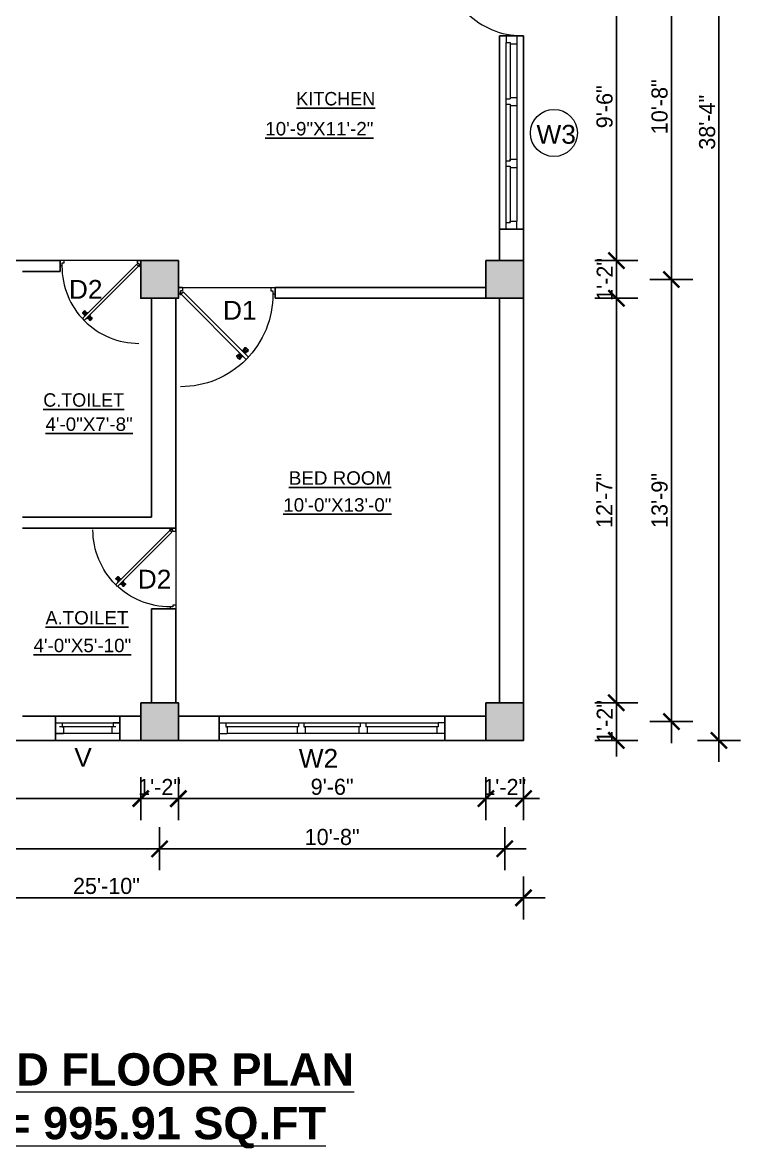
# Model space of a CAD drawing. Header units: inches. Extents: x -343 to 13887, y -13069 to -746.
# Drawn here: x 3802.6 to 4069.8, y -8004.1 to -7585.2 of the extents above; entities that cross this region are included whole.
import ezdxf

# ---------------------------------------------------------------- set-up
doc = ezdxf.new("R2010")
doc.units = ezdxf.units.IN
doc.header["$LTSCALE"] = 17
doc.header["$MEASUREMENT"] = 0
for name, color, linetype, lineweight in [('DOOR & WIN', 1, 'Continuous', 25), ('OUTLINE', 1, 'Continuous', 25), ('PUERTAS', 7, 'Continuous', 9), ('TEXT', 231, 'Continuous', 20), ('WINDOW FRAME PLAN', 162, 'Continuous', 18)]:
    doc.layers.add(name, color=color, linetype=linetype, lineweight=lineweight)
doc.styles.add('ARCHITECTURE', font='stylu.ttf')
doc.styles.add('DIMTEXT', font='arial.ttf', dxfattribs={"height": 6})
doc.dimstyles.new('8 SCALE', dxfattribs={"dimscale": 0, "dimtxt": 6, "dimasz": 6, "dimexe": 8, "dimexo": 8, "dimgap": 1.25, "dimtad": 1, "dimdec": 0, "dimzin": 3, "dimdsep": 46, "dimlunit": 4, "dimtxsty": 'ARCHITECTURE', "dimblk": 'ARCHTICK', "dimcen": 8, "dimdle": 8, "dimclrd": 5, "dimclre": 5, "dimclrt": 7, "dimadec": 0, "dimazin": 0, "dimtfac": 0.75, "dimtdec": 0, "dimtix": 1, "dimtmove": 2, "dimatfit": 3, "dimldrblk": 'ARCHTICK', "dimfxl": 8, "dimfxlon": 1, "dimtolj": 1, "dimtzin": 0, "dimlwd": -1, "dimlwe": -1, "dimarcsym": 0})

# ---------------------------------------------------------------- blocks, each defined once
blk = doc.blocks.new('3ft')
at = {"layer": 'PUERTAS', "color": 6}
for p, q in [((1.01, 2.52), (25.23, 26.74)), ((26.05, 25.92), (1.77, 1.64)), ((26.05, 25.92), (25.23, 26.74)), ((0, 2.4), (0, 0)), ((0.72, 2.4), (0, 2.4)), ((1.6, 0), (0, 0)), ((0.72, 1.52), (0.72, 2.44)), ((0.8, 1.52), (0.72, 1.52)), ((0.8, 1.52), (0.8, 2.41)), ((0.8, 1.2), (0.8, 1.52)), ((1.6, 1.2), (0.8, 1.2)), ((1.57, 1.84), (0.94, 2.47)), ((1.63, 1.89), (0.97, 2.55)), ((1.63, 1.89), (1.57, 1.84)), ((1.77, 1.64), (1.57, 1.84)), ((1.6, 0), (1.6, 1.2)), ((34.4, 0), (34.4, 1.2)), ((34.4, 1.2), (35.2, 1.2)), ((34.4, 0), (36, 0)), ((35.2, 1.2), (35.2, 2.4)), ((35.2, 2.4), (36, 2.4)), ((36, 0), (36, 2.4))]:
    blk.add_line(p, q, dxfattribs=at)
at = {"layer": 'PUERTAS', "color": 8}
for p, q in [((22.57, 24.94), (21.65, 25.68)), ((22.63, 24.99), (21.69, 25.75)), ((22.74, 25.1), (21.84, 25.9)), ((22.13, 26.28), (21.98, 26.13)), ((22.88, 25.24), (22.01, 26.06)), ((22.13, 26.28), (22.27, 26.42)), ((22.29, 26.41), (22.27, 26.42)), ((23.16, 25.52), (22.34, 26.39)), ((23.3, 25.66), (22.5, 26.56)), ((23.41, 25.77), (22.65, 26.71)), ((23.46, 25.83), (22.72, 26.75)), ((23.03, 25.04), (22.91, 25.15)), ((23.11, 25.12), (22.99, 25.23)), ((23.28, 25.3), (23.17, 25.41)), ((23.36, 25.37), (23.25, 25.49)), ((23.41, 25.43), (23.3, 25.54)), ((23.44, 25.45), (23.33, 25.56)), ((23.64, 25.27), (23.41, 25.22)), ((23.87, 25.49), (23.49, 25.3)), ((24.08, 25.71), (23.57, 25.38)), ((22.69, 24.32), (23.02, 24.83)), ((22.95, 24.96), (22.84, 25.07)), ((22.98, 24.99), (22.86, 25.1)), ((22.91, 24.53), (23.1, 24.91)), ((23.13, 24.76), (23.18, 24.99)), ((23.31, 24.94), (23.28, 25.08)), ((23.46, 25.09), (23.32, 25.13)), ((23.63, 23.38), (24.14, 23.72)), ((23.84, 23.6), (24.22, 23.79)), ((24.07, 23.82), (24.3, 23.88)), ((24.25, 24), (24.39, 23.97)), ((24.25, 23.26), (24.99, 22.34)), ((24.27, 23.64), (24.38, 23.53)), ((24.3, 23.67), (24.41, 23.56)), ((24.3, 23.32), (25.06, 22.38)), ((24.35, 23.72), (24.46, 23.61)), ((24.4, 24.15), (24.43, 24.01)), ((24.41, 23.43), (25.2, 22.53)), ((24.43, 23.8), (24.54, 23.69)), ((24.58, 24.33), (24.52, 24.1)), ((24.55, 23.57), (25.37, 22.7)), ((24.6, 23.97), (24.72, 23.86)), ((24.8, 24.56), (24.61, 24.18)), ((25.02, 24.77), (24.68, 24.26)), ((24.68, 24.05), (24.79, 23.94)), ((24.73, 24.1), (24.85, 23.99)), ((24.76, 24.13), (24.87, 24.02)), ((24.83, 23.85), (25.7, 23.03)), ((24.97, 23.99), (25.87, 23.2)), ((25.08, 24.1), (26.02, 23.34)), ((25.14, 24.15), (26.06, 23.41)), ((25.58, 22.82), (25.43, 22.67)), ((25.58, 22.82), (25.73, 22.97)), ((25.72, 22.98), (25.73, 22.97)), ((0, 0), (36, 0))]:
    blk.add_line(p, q, dxfattribs=at)
at = {"layer": 'PUERTAS', "color": 1}
for p, q in [((21.67, 25.73), (22.17, 26.23)), ((22.49, 24.95), (21.67, 25.61)), ((21.7, 25.82), (22.14, 26.26)), ((21.73, 25.79), (21.7, 25.82)), ((22.58, 26.7), (22.14, 26.26)), ((22.67, 26.73), (22.17, 26.23)), ((22.61, 26.67), (22.58, 26.7)), ((22.6, 24.96), (23.02, 25.38)), ((23.45, 25.91), (22.79, 26.73)), ((22.82, 25.06), (23.08, 25.32)), ((22.93, 24.94), (23.19, 25.21)), ((23.44, 25.81), (23.02, 25.38)), ((23.34, 25.58), (23.08, 25.32)), ((23.46, 25.47), (23.19, 25.21)), ((23.33, 25.7), (23.34, 25.69)), ((23.45, 25.46), (23.33, 25.57)), ((23.57, 25.47), (23.57, 25.47)), ((24.15, 25.79), (23.68, 25.48)), ((23.68, 25.48), (23.68, 25.48)), ((24.27, 25.78), (24.26, 25.79)), ((22.61, 24.25), (22.92, 24.72)), ((22.62, 24.13), (22.61, 24.14)), ((22.7, 25.07), (22.71, 25.06)), ((22.94, 24.95), (22.83, 25.07)), ((22.92, 24.72), (22.92, 24.72)), ((22.93, 24.84), (22.93, 24.83)), ((23.44, 23.31), (23.45, 23.3)), ((23.56, 23.3), (24.03, 23.61)), ((24.03, 23.61), (24.03, 23.62)), ((24.14, 23.62), (24.14, 23.62)), ((24.25, 23.62), (24.51, 23.89)), ((24.26, 23.29), (24.69, 23.71)), ((24.26, 23.63), (24.37, 23.52)), ((24.26, 23.18), (24.92, 22.37)), ((24.37, 23.52), (24.63, 23.77)), ((24.37, 23.4), (24.37, 23.4)), ((24.78, 24.15), (24.51, 23.89)), ((24.89, 24.03), (24.63, 23.77)), ((25.11, 24.14), (24.69, 23.71)), ((24.77, 24.14), (24.88, 24.03)), ((24.79, 24.38), (24.78, 24.37)), ((24.78, 24.26), (24.78, 24.26)), ((25.1, 24.84), (24.79, 24.38)), ((25, 24.03), (25, 24.03)), ((25.04, 22.36), (25.54, 22.86)), ((25.09, 24.96), (25.1, 24.95)), ((25.1, 22.42), (25.13, 22.39)), ((25.13, 22.39), (25.57, 22.83)), ((25.22, 24.14), (26.03, 23.48)), ((26.04, 23.37), (25.54, 22.86)), ((26.01, 23.27), (25.57, 22.83)), ((25.98, 23.3), (26.01, 23.27))]:
    blk.add_line(p, q, dxfattribs=at)
at = {"layer": 'PUERTAS', "color": 2}
for p, q in [((21.99, 26.11), (21.98, 26.13)), ((25.42, 22.68), (25.43, 22.67))]:
    blk.add_line(p, q, dxfattribs=at)
at = {"layer": 'PUERTAS', "color": 6}
for radius in [0.155, 0.0752]:
    blk.add_circle((0.82, 2.56), radius, dxfattribs=at)
blk.add_arc((0.82, 2.56), 34.38, 359.7285, 90.0333, dxfattribs=at)
at = {"layer": 'PUERTAS', "color": 1}
for centre, start, end in [((22.73, 26.68), 38.9236, 135), ((23.28, 25.63), 315, 45), ((23.39, 25.86), 315, 38.9236), ((23.51, 25.41), 50.2572, 135), ((23.62, 25.53), 230.2572, 315), ((24.2, 25.73), 45, 135), ((22.54, 25.01), 231.0764, 315), ((22.67, 24.2), 135, 225), ((22.77, 25.12), 225, 315), ((22.99, 24.89), 135, 219.7428), ((22.87, 24.78), 315, 39.7428), ((23.51, 23.36), 225, 315), ((24.09, 23.56), 50.2572, 135), ((24.2, 23.68), 230.2572, 315), ((24.32, 23.23), 135, 218.9236), ((24.42, 23.46), 135, 225), ((24.84, 24.31), 135, 219.7428), ((24.72, 24.21), 315, 39.7428), ((24.94, 23.98), 45, 135), ((24.98, 22.42), 218.9236, 315), ((25.04, 24.89), 315, 45), ((25.17, 24.08), 51.0764, 135), ((25.98, 23.42), 315, 51.0764)]:
    blk.add_arc(centre, 0.08, start, end, dxfattribs=at)
blk = doc.blocks.new('*U2802')
at = {"color": 3, "xscale": -1}
blk.add_blockref('3ft', (42, 0), dxfattribs=at)
blk = doc.blocks.new('2ft6in')
at = {"layer": 'PUERTAS', "color": 2}
for p, q in [((0.84, 2.1), (21.02, 22.28)), ((21.71, 21.6), (1.47, 1.37)), ((18.33, 21.76), (18.31, 21.77)), ((21.71, 21.6), (21.02, 22.28)), ((21.18, 18.9), (21.2, 18.89)), ((0, 2), (0, 0)), ((0.6, 2), (0, 2)), ((1.33, 0), (0, 0)), ((0.6, 1.26), (0.6, 2.04)), ((0.67, 1.26), (0.6, 1.26)), ((0.67, 1.26), (0.67, 2.01)), ((0.67, 1), (0.67, 1.26)), ((1.33, 1), (0.67, 1)), ((1.31, 1.53), (0.79, 2.06)), ((1.36, 1.58), (0.81, 2.12)), ((1.36, 1.58), (1.31, 1.53)), ((1.47, 1.37), (1.31, 1.53)), ((1.33, 0), (1.33, 1)), ((28.67, 0), (28.67, 1)), ((28.67, 1), (29.33, 1)), ((28.67, 0), (30, 0)), ((29.33, 1), (29.33, 2)), ((29.33, 2), (30, 2)), ((30, 0), (30, 2))]:
    blk.add_line(p, q, dxfattribs=at)
at = {"layer": 'PUERTAS', "color": 8}
for p, q in [((18.81, 20.78), (18.04, 21.4)), ((18.86, 20.83), (18.08, 21.46)), ((18.95, 20.92), (18.2, 21.58)), ((18.44, 21.9), (18.31, 21.77)), ((19.07, 21.03), (18.34, 21.72)), ((18.44, 21.9), (18.56, 22.02)), ((18.58, 22.01), (18.56, 22.02)), ((19.3, 21.26), (18.61, 22)), ((19.42, 21.38), (18.75, 22.14)), ((19.51, 21.48), (18.88, 22.26)), ((19.55, 21.53), (18.93, 22.3)), ((19.19, 20.87), (19.1, 20.96)), ((19.25, 20.93), (19.16, 21.02)), ((19.4, 21.08), (19.31, 21.17)), ((19.47, 21.15), (19.38, 21.24)), ((19.51, 21.19), (19.42, 21.28)), ((19.53, 21.21), (19.44, 21.3)), ((19.7, 21.06), (19.51, 21.01)), ((19.89, 21.24), (19.58, 21.08)), ((20.07, 21.42), (19.64, 21.15)), ((18.91, 20.27), (19.19, 20.69)), ((19.13, 20.8), (19.03, 20.9)), ((19.15, 20.82), (19.05, 20.92)), ((19.09, 20.44), (19.25, 20.76)), ((19.28, 20.63), (19.32, 20.83)), ((19.43, 20.78), (19.4, 20.9)), ((19.55, 20.91), (19.43, 20.94)), ((19.69, 19.49), (20.12, 19.76)), ((19.87, 19.67), (20.18, 19.83)), ((20.06, 19.85), (20.25, 19.9)), ((20.21, 20), (20.33, 19.97)), ((20.21, 19.38), (20.83, 18.61)), ((20.23, 19.7), (20.32, 19.61)), ((20.25, 19.72), (20.34, 19.63)), ((20.25, 19.43), (20.88, 18.65)), ((20.29, 19.76), (20.38, 19.67)), ((20.33, 20.13), (20.36, 20.01)), ((20.34, 19.53), (21, 18.77)), ((20.36, 19.83), (20.45, 19.74)), ((20.48, 20.28), (20.44, 20.08)), ((20.46, 19.64), (21.14, 18.91)), ((20.5, 19.98), (20.6, 19.89)), ((20.67, 20.47), (20.51, 20.15)), ((20.85, 20.64), (20.57, 20.22)), ((20.57, 20.04), (20.66, 19.95)), ((20.61, 20.09), (20.7, 19.99)), ((20.63, 20.11), (20.72, 20.01)), ((20.69, 19.87), (21.42, 19.19)), ((20.81, 19.99), (21.56, 19.33)), ((20.9, 20.08), (21.68, 19.45)), ((20.95, 20.13), (21.72, 19.51)), ((21.32, 19.01), (21.2, 18.89)), ((21.32, 19.01), (21.44, 19.14)), ((21.43, 19.15), (21.44, 19.14)), ((0, 0), (30, 0))]:
    blk.add_line(p, q, dxfattribs=at)
at = {"layer": 'PUERTAS', "color": 1}
for p, q in [((18.06, 21.44), (18.48, 21.86)), ((18.74, 20.79), (18.06, 21.34)), ((18.08, 21.51), (18.45, 21.88)), ((18.11, 21.49), (18.08, 21.51)), ((18.82, 22.25), (18.45, 21.88)), ((18.9, 22.28), (18.48, 21.86)), ((18.84, 22.23), (18.82, 22.25)), ((18.83, 20.8), (19.18, 21.15)), ((19.54, 21.59), (18.99, 22.27)), ((19.02, 20.88), (19.24, 21.1)), ((19.11, 20.79), (19.33, 21.01)), ((19.54, 21.5), (19.18, 21.15)), ((19.45, 21.31), (19.24, 21.1)), ((19.55, 21.22), (19.33, 21.01)), ((19.45, 21.41), (19.45, 21.41)), ((19.54, 21.22), (19.45, 21.31)), ((19.64, 21.23), (19.64, 21.23)), ((19.74, 21.24), (19.73, 21.23)), ((20.12, 21.49), (19.74, 21.24)), ((20.22, 21.48), (20.22, 21.49)), ((18.84, 20.21), (19.1, 20.6)), ((18.85, 20.11), (18.84, 20.12)), ((18.92, 20.89), (18.93, 20.88)), ((19.12, 20.8), (19.03, 20.89)), ((19.1, 20.7), (19.11, 20.69)), ((19.1, 20.6), (19.1, 20.6)), ((19.53, 19.43), (19.54, 19.42)), ((19.64, 19.42), (20.02, 19.67)), ((20.02, 19.67), (20.03, 19.68)), ((20.12, 19.68), (20.12, 19.68)), ((20.21, 19.69), (20.43, 19.9)), ((20.22, 19.41), (20.57, 19.76)), ((20.22, 19.69), (20.31, 19.6)), ((20.22, 19.32), (20.76, 18.64)), ((20.31, 19.6), (20.52, 19.81)), ((20.31, 19.5), (20.31, 19.5)), ((20.65, 20.12), (20.43, 19.9)), ((20.74, 20.03), (20.52, 19.81)), ((20.93, 20.11), (20.57, 19.76)), ((20.64, 20.11), (20.73, 20.02)), ((20.66, 20.31), (20.65, 20.31)), ((20.65, 20.21), (20.65, 20.22)), ((20.91, 20.7), (20.66, 20.31)), ((20.84, 20.02), (20.83, 20.03)), ((20.86, 18.63), (21.28, 19.05)), ((20.91, 20.8), (20.91, 20.79)), ((20.91, 18.68), (20.94, 18.66)), ((20.94, 18.66), (21.31, 19.03)), ((21.02, 20.12), (21.7, 19.57)), ((21.7, 19.47), (21.28, 19.05)), ((21.67, 19.4), (21.31, 19.03)), ((21.65, 19.42), (21.67, 19.4))]:
    blk.add_line(p, q, dxfattribs=at)
at = {"layer": 'PUERTAS', "color": 2}
for radius in [0.129, 0.0627]:
    blk.add_circle((0.68, 2.14), radius, dxfattribs=at)
at = {"layer": 'PUERTAS', "color": 8}
blk.add_arc((0.68, 2.14), 28.65, 359.7285, 90.0333, dxfattribs=at)
at = {"layer": 'PUERTAS', "color": 1}
for centre, start, end in [((18.94, 22.23), 38.9236, 135), ((19.4, 21.36), 315, 45), ((19.49, 21.55), 315, 38.9236), ((19.6, 21.18), 50.2572, 135), ((19.68, 21.28), 230.2572, 315), ((20.17, 21.44), 45, 135), ((18.78, 20.84), 231.0764, 315), ((18.89, 20.16), 135, 225), ((18.97, 20.93), 225, 315), ((19.16, 20.74), 135, 219.7428), ((19.06, 20.65), 315, 39.7428), ((19.59, 19.47), 225, 315), ((20.07, 19.63), 50.2572, 135), ((20.16, 19.73), 230.2572, 315), ((20.27, 19.36), 135, 218.9236), ((20.35, 19.55), 135, 225), ((20.7, 20.26), 135, 219.7428), ((20.6, 20.17), 315, 39.7428), ((20.78, 19.98), 45, 135), ((20.82, 18.68), 218.9236, 315), ((20.87, 20.75), 315, 45), ((20.98, 20.07), 51.0764, 135), ((21.65, 19.52), 315, 51.0764)]:
    blk.add_arc(centre, 0.0667, start, end, dxfattribs=at)
blk = doc.blocks.new('*U2794')
at = {"color": 3, "xscale": -1}
blk.add_blockref('2ft6in', (42, 0), dxfattribs=at)
blk = doc.blocks.new('ffddd')
at = {"layer": 'DOOR & WIN'}
for p, q in [((-13345.31, -2388.07), (-13345.31, -2316.07)), ((-13336.31, -2316.07), (-13345.31, -2316.07)), ((-13336.31, -2316.07), (-13336.31, -2388.07)), ((-13336.31, -2388.07), (-13345.31, -2388.07)), ((-13336.31, -2388.07), (-13345.31, -2388.07))]:
    blk.add_line(p, q, dxfattribs=at)
at = {"layer": 'WINDOW FRAME PLAN'}
for p, q in [((-13342.81, -2316.07), (-13342.81, -2318.57)), ((-13338.81, -2316.07), (-13338.81, -2319.07)), ((-13342.81, -2385.57), (-13342.81, -2318.57)), ((-13342.81, -2318.57), (-13341.31, -2318.57)), ((-13341.31, -2318.57), (-13341.31, -2319.07)), ((-13341.31, -2319.07), (-13341.31, -2339.57)), ((-13341.31, -2319.07), (-13338.81, -2319.07)), ((-13338.81, -2319.07), (-13338.81, -2385.07)), ((-13342.81, -2339.57), (-13341.31, -2339.57)), ((-13342.81, -2341.57), (-13341.31, -2341.57)), ((-13341.31, -2339.07), (-13338.81, -2339.07)), ((-13341.31, -2341.57), (-13341.31, -2342.07)), ((-13341.31, -2341.57), (-13341.31, -2362.57)), ((-13341.31, -2342.07), (-13338.81, -2342.07)), ((-13342.81, -2362.57), (-13341.31, -2362.57)), ((-13341.31, -2362.07), (-13338.81, -2362.07)), ((-13341.31, -2362.57), (-13341.31, -2362.07)), ((-13342.81, -2364.57), (-13341.31, -2364.57)), ((-13341.31, -2364.57), (-13341.31, -2385.57)), ((-13341.31, -2365.07), (-13338.81, -2365.07)), ((-13342.81, -2388.07), (-13342.81, -2385.57)), ((-13342.81, -2385.57), (-13341.31, -2385.57)), ((-13341.31, -2385.07), (-13338.81, -2385.07)), ((-13341.31, -2385.57), (-13341.31, -2385.07)), ((-13338.81, -2388.07), (-13338.81, -2385.07))]:
    blk.add_line(p, q, dxfattribs=at)
blk = doc.blocks.new('DFFDFD')
at = {"layer": 'DOOR & WIN'}
for p, q in [((-13646.78, -2252.33), (-13646.78, -2168.33)), ((-13637.78, -2168.33), (-13646.78, -2168.33)), ((-13637.78, -2168.33), (-13637.78, -2252.33)), ((-13637.78, -2252.33), (-13646.78, -2252.33)), ((-13637.78, -2252.33), (-13646.78, -2252.33))]:
    blk.add_line(p, q, dxfattribs=at)
at = {"layer": 'WINDOW FRAME PLAN'}
for p, q in [((-13644.28, -2168.33), (-13644.28, -2170.83)), ((-13640.28, -2168.33), (-13640.28, -2171.33)), ((-13644.28, -2249.83), (-13644.28, -2170.83)), ((-13644.28, -2170.83), (-13642.78, -2170.83)), ((-13642.78, -2170.83), (-13642.78, -2171.33)), ((-13642.78, -2171.33), (-13642.78, -2197.83)), ((-13642.78, -2171.33), (-13640.28, -2171.33)), ((-13640.28, -2171.33), (-13640.28, -2249.33)), ((-13644.28, -2197.83), (-13642.78, -2197.83)), ((-13642.78, -2197.33), (-13640.28, -2197.33)), ((-13644.28, -2199.83), (-13642.78, -2199.83)), ((-13642.78, -2199.83), (-13642.78, -2200.33)), ((-13642.78, -2199.83), (-13642.78, -2220.83)), ((-13642.78, -2200.33), (-13640.28, -2200.33)), ((-13642.78, -2220.33), (-13640.28, -2220.33)), ((-13642.78, -2220.83), (-13642.78, -2220.33)), ((-13644.28, -2220.83), (-13642.78, -2220.83)), ((-13644.28, -2222.83), (-13642.78, -2222.83)), ((-13642.78, -2222.83), (-13642.78, -2249.33)), ((-13642.78, -2223.33), (-13640.28, -2223.33)), ((-13644.28, -2252.33), (-13644.28, -2249.83)), ((-13644.28, -2249.83), (-13642.78, -2249.83)), ((-13642.78, -2249.33), (-13640.28, -2249.33)), ((-13642.78, -2249.83), (-13642.78, -2249.33)), ((-13640.28, -2252.33), (-13640.28, -2249.33))]:
    blk.add_line(p, q, dxfattribs=at)
blk = doc.blocks.new('FDFDFDF')
at = {"layer": 'DOOR & WIN'}
for p, q in [((-13510.5, -2586), (-13510.5, -2577)), ((-13510.5, -2586), (-13510.5, -2577)), ((-13486.5, -2586), (-13486.5, -2577))]:
    blk.add_line(p, q, dxfattribs=at)
at = {"layer": 'WINDOW FRAME PLAN'}
for p, q in [((-13510.5, -2579.5), (-13486.5, -2579.5)), ((-13510.5, -2579.5), (-13508, -2579.5)), ((-13508, -2579.5), (-13508, -2581)), ((-13486.5, -2579.5), (-13489, -2579.5)), ((-13489, -2579.5), (-13489, -2581)), ((-13486.5, -2583.5), (-13510.5, -2583.5)), ((-13510.5, -2583.5), (-13507.5, -2583.5)), ((-13488, -2581), (-13509, -2581)), ((-13508, -2581), (-13507.5, -2581)), ((-13507.5, -2581), (-13507.5, -2583.5)), ((-13489.5, -2581), (-13489.5, -2583.5)), ((-13489, -2581), (-13489.5, -2581)), ((-13486.5, -2583.5), (-13489.5, -2583.5))]:
    blk.add_line(p, q, dxfattribs=at)
blk = doc.blocks.new('_ArchTick')
at = {"color": 0, "linetype": 'ByBlock', "const_width": 0.15}
blk.add_lwpolyline([(-0.5, -0.5), (0.5, 0.5)], dxfattribs=at)
blk = doc.blocks.new('*D2820')
at = {"layer": 'Defpoints', "color": 0, "transparency": 16777216}
for p in [(3692.62, -7852.28), (3846.62, -7852.28), (3846.62, -7873.94)]:
    blk.add_point(p, dxfattribs=at)
at = {"layer": 'OUTLINE', "color": 5, "transparency": 16777216}
for p, q in [((3692.62, -7865.94), (3692.62, -7881.94)), ((3846.62, -7865.94), (3846.62, -7881.94)), ((3684.62, -7873.94), (3854.62, -7873.94))]:
    blk.add_line(p, q, dxfattribs=at)
at = {"layer": 'OUTLINE', "color": 5, "transparency": 16777216, "xscale": 6, "yscale": 6, "zscale": 6, "rotation": 180}
blk.add_blockref('_ArchTick', (3692.62, -7873.94), dxfattribs=at)
at = {"layer": 'OUTLINE', "color": 5, "transparency": 16777216, "xscale": 6, "yscale": 6, "zscale": 6}
blk.add_blockref('_ArchTick', (3846.62, -7873.94), dxfattribs=at)
at = {"layer": 'OUTLINE', "color": 7, "transparency": 16777216, "insert": (3769.62, -7869.58), "char_height": 6, "attachment_point": 5, "style": 'ARCHITECTURE'}
blk.add_mtext('\\A1;12\'-10"', dxfattribs=at)
blk = doc.blocks.new('*D2821')
at = {"layer": 'Defpoints', "color": 0, "transparency": 16777216}
for p in [(3846.62, -7852.28), (3860.62, -7852.28), (3860.62, -7873.94)]:
    blk.add_point(p, dxfattribs=at)
at = {"layer": 'OUTLINE', "color": 5, "transparency": 16777216}
for p, q in [((3846.62, -7865.94), (3846.62, -7881.94)), ((3860.62, -7865.94), (3860.62, -7881.94)), ((3846.62, -7873.94), (3840.62, -7873.94)), ((3846.62, -7873.94), (3860.62, -7873.94)), ((3860.62, -7873.94), (3866.62, -7873.94))]:
    blk.add_line(p, q, dxfattribs=at)
at = {"layer": 'OUTLINE', "color": 5, "transparency": 16777216, "xscale": 6, "yscale": 6, "zscale": 6}
blk.add_blockref('_ArchTick', (3846.62, -7873.94), dxfattribs=at)
at = {"layer": 'OUTLINE', "color": 5, "transparency": 16777216, "xscale": 6, "yscale": 6, "zscale": 6, "rotation": 180}
blk.add_blockref('_ArchTick', (3860.62, -7873.94), dxfattribs=at)
at = {"layer": 'OUTLINE', "color": 7, "transparency": 16777216, "insert": (3853.62, -7869.63), "char_height": 6, "attachment_point": 5, "style": 'ARCHITECTURE'}
blk.add_mtext('\\A1;1\'-2"', dxfattribs=at)
blk = doc.blocks.new('*D2822')
at = {"layer": 'Defpoints', "color": 0, "transparency": 16777216}
for p in [(3860.62, -7852.28), (3975.08, -7852.28), (3975.08, -7873.94)]:
    blk.add_point(p, dxfattribs=at)
at = {"layer": 'OUTLINE', "color": 5, "transparency": 16777216}
for p, q in [((3860.62, -7865.94), (3860.62, -7881.94)), ((3975.08, -7865.94), (3975.08, -7881.94)), ((3852.62, -7873.94), (3983.08, -7873.94))]:
    blk.add_line(p, q, dxfattribs=at)
at = {"layer": 'OUTLINE', "color": 5, "transparency": 16777216, "xscale": 6, "yscale": 6, "zscale": 6, "rotation": 180}
blk.add_blockref('_ArchTick', (3860.62, -7873.94), dxfattribs=at)
at = {"layer": 'OUTLINE', "color": 5, "transparency": 16777216, "xscale": 6, "yscale": 6, "zscale": 6}
blk.add_blockref('_ArchTick', (3975.08, -7873.94), dxfattribs=at)
at = {"layer": 'OUTLINE', "color": 7, "transparency": 16777216, "insert": (3917.85, -7869.58), "char_height": 6, "attachment_point": 5, "style": 'ARCHITECTURE'}
blk.add_mtext('\\A1;9\'-6"', dxfattribs=at)
blk = doc.blocks.new('*D2823')
at = {"layer": 'Defpoints', "color": 0, "transparency": 16777216}
for p in [(3975.08, -7852.28), (3989.08, -7852.28), (3989.08, -7873.94)]:
    blk.add_point(p, dxfattribs=at)
at = {"layer": 'OUTLINE', "color": 5, "transparency": 16777216}
for p, q in [((3975.08, -7865.94), (3975.08, -7881.94)), ((3989.08, -7865.94), (3989.08, -7881.94)), ((3975.08, -7873.94), (3969.08, -7873.94)), ((3975.08, -7873.94), (3989.08, -7873.94)), ((3989.08, -7873.94), (3995.08, -7873.94))]:
    blk.add_line(p, q, dxfattribs=at)
at = {"layer": 'OUTLINE', "color": 5, "transparency": 16777216, "xscale": 6, "yscale": 6, "zscale": 6}
blk.add_blockref('_ArchTick', (3975.08, -7873.94), dxfattribs=at)
at = {"layer": 'OUTLINE', "color": 5, "transparency": 16777216, "xscale": 6, "yscale": 6, "zscale": 6, "rotation": 180}
blk.add_blockref('_ArchTick', (3989.08, -7873.94), dxfattribs=at)
at = {"layer": 'OUTLINE', "color": 7, "transparency": 16777216, "insert": (3982.08, -7869.63), "char_height": 6, "attachment_point": 5, "style": 'ARCHITECTURE'}
blk.add_mtext('\\A1;1\'-2"', dxfattribs=at)
blk = doc.blocks.new('*D2824')
at = {"layer": 'Defpoints', "color": 0, "transparency": 16777216}
for p in [(3685.62, -7845.28), (3853.62, -7845.28), (3853.62, -7892.63)]:
    blk.add_point(p, dxfattribs=at)
at = {"layer": 'OUTLINE', "color": 5, "transparency": 16777216}
for p, q in [((3685.62, -7884.63), (3685.62, -7900.63)), ((3853.62, -7884.63), (3853.62, -7900.63)), ((3677.62, -7892.63), (3861.62, -7892.63))]:
    blk.add_line(p, q, dxfattribs=at)
at = {"layer": 'OUTLINE', "color": 5, "transparency": 16777216, "xscale": 6, "yscale": 6, "zscale": 6, "rotation": 180}
blk.add_blockref('_ArchTick', (3685.62, -7892.63), dxfattribs=at)
at = {"layer": 'OUTLINE', "color": 5, "transparency": 16777216, "xscale": 6, "yscale": 6, "zscale": 6}
blk.add_blockref('_ArchTick', (3853.62, -7892.63), dxfattribs=at)
at = {"layer": 'OUTLINE', "color": 7, "transparency": 16777216, "insert": (3769.62, -7888.22), "char_height": 6, "attachment_point": 5, "style": 'ARCHITECTURE'}
blk.add_mtext('\\A1;14\'-0"', dxfattribs=at)
blk = doc.blocks.new('*D2825')
at = {"layer": 'Defpoints', "color": 0, "transparency": 16777216}
for p in [(3853.62, -7845.28), (3982.08, -7845.28), (3982.08, -7892.63)]:
    blk.add_point(p, dxfattribs=at)
at = {"layer": 'OUTLINE', "color": 5, "transparency": 16777216}
for p, q in [((3853.62, -7884.63), (3853.62, -7900.63)), ((3982.08, -7884.63), (3982.08, -7900.63)), ((3845.62, -7892.63), (3990.08, -7892.63))]:
    blk.add_line(p, q, dxfattribs=at)
at = {"layer": 'OUTLINE', "color": 5, "transparency": 16777216, "xscale": 6, "yscale": 6, "zscale": 6, "rotation": 180}
blk.add_blockref('_ArchTick', (3853.62, -7892.63), dxfattribs=at)
at = {"layer": 'OUTLINE', "color": 5, "transparency": 16777216, "xscale": 6, "yscale": 6, "zscale": 6}
blk.add_blockref('_ArchTick', (3982.08, -7892.63), dxfattribs=at)
at = {"layer": 'OUTLINE', "color": 7, "transparency": 16777216, "insert": (3917.85, -7888.25), "char_height": 6, "attachment_point": 5, "style": 'ARCHITECTURE'}
blk.add_mtext('\\A1;10\'-8"', dxfattribs=at)
blk = doc.blocks.new('*D2826')
at = {"layer": 'Defpoints', "color": 0, "transparency": 16777216}
for p in [(3678.62, -7852.28), (3989.08, -7852.28), (3989.08, -7910.87)]:
    blk.add_point(p, dxfattribs=at)
at = {"layer": 'OUTLINE', "color": 5, "transparency": 16777216}
for p, q in [((3678.62, -7902.87), (3678.62, -7918.87)), ((3989.08, -7902.87), (3989.08, -7918.87)), ((3670.62, -7910.87), (3997.08, -7910.87))]:
    blk.add_line(p, q, dxfattribs=at)
at = {"layer": 'OUTLINE', "color": 5, "transparency": 16777216, "xscale": 6, "yscale": 6, "zscale": 6, "rotation": 180}
blk.add_blockref('_ArchTick', (3678.62, -7910.87), dxfattribs=at)
at = {"layer": 'OUTLINE', "color": 5, "transparency": 16777216, "xscale": 6, "yscale": 6, "zscale": 6}
blk.add_blockref('_ArchTick', (3989.08, -7910.87), dxfattribs=at)
at = {"layer": 'OUTLINE', "color": 7, "transparency": 16777216, "insert": (3833.85, -7906.47), "char_height": 6, "attachment_point": 5, "style": 'ARCHITECTURE'}
blk.add_mtext('\\A1;25\'-10"', dxfattribs=at)
blk = doc.blocks.new('*D2841')
at = {"layer": 'Defpoints', "color": 0, "transparency": 16777216}
for p in [(3989.08, -7559.28), (3989.08, -7673.76), (4023.62, -7673.76)]:
    blk.add_point(p, dxfattribs=at)
at = {"layer": 'OUTLINE', "color": 5, "transparency": 16777216}
for p, q in [((4023.62, -7551.28), (4023.62, -7681.76)), ((4015.62, -7559.28), (4031.62, -7559.28)), ((4015.62, -7673.76), (4031.62, -7673.76))]:
    blk.add_line(p, q, dxfattribs=at)
at = {"layer": 'OUTLINE', "color": 5, "transparency": 16777216, "xscale": 6, "yscale": 6, "zscale": 6}
for p, rotation in [((4023.62, -7559.28), 90), ((4023.62, -7673.76), 270)]:
    blk.add_blockref('_ArchTick', p, dxfattribs=dict(at, rotation=rotation))
at = {"layer": 'OUTLINE', "color": 7, "transparency": 16777216, "insert": (4019.26, -7616.52), "char_height": 6, "attachment_point": 5, "rotation": 90, "style": 'ARCHITECTURE'}
blk.add_mtext('\\A1;9\'-6"', dxfattribs=at)
blk = doc.blocks.new('*D2842')
at = {"layer": 'Defpoints', "color": 0, "transparency": 16777216}
for p in [(3989.08, -7673.76), (3989.08, -7687.76), (4023.62, -7687.76)]:
    blk.add_point(p, dxfattribs=at)
at = {"layer": 'OUTLINE', "color": 5, "transparency": 16777216}
for p, q in [((4023.62, -7673.76), (4023.62, -7667.76)), ((4015.62, -7673.76), (4031.62, -7673.76)), ((4023.62, -7673.76), (4023.62, -7687.76)), ((4015.62, -7687.76), (4031.62, -7687.76)), ((4023.62, -7687.76), (4023.62, -7693.76))]:
    blk.add_line(p, q, dxfattribs=at)
at = {"layer": 'OUTLINE', "color": 5, "transparency": 16777216, "xscale": 6, "yscale": 6, "zscale": 6}
for p, rotation in [((4023.62, -7673.76), 270), ((4023.62, -7687.76), 90)]:
    blk.add_blockref('_ArchTick', p, dxfattribs=dict(at, rotation=rotation))
at = {"layer": 'OUTLINE', "color": 7, "transparency": 16777216, "insert": (4019.31, -7680.76), "char_height": 6, "attachment_point": 5, "rotation": 90, "style": 'ARCHITECTURE'}
blk.add_mtext('\\A1;1\'-2"', dxfattribs=at)
blk = doc.blocks.new('*D2843')
at = {"layer": 'Defpoints', "color": 0, "transparency": 16777216}
for p in [(3989.08, -7687.76), (3989.08, -7838.28), (4023.62, -7838.28)]:
    blk.add_point(p, dxfattribs=at)
at = {"layer": 'OUTLINE', "color": 5, "transparency": 16777216}
for p, q in [((4023.62, -7679.76), (4023.62, -7846.28)), ((4015.62, -7687.76), (4031.62, -7687.76)), ((4015.62, -7838.28), (4031.62, -7838.28))]:
    blk.add_line(p, q, dxfattribs=at)
at = {"layer": 'OUTLINE', "color": 5, "transparency": 16777216, "xscale": 6, "yscale": 6, "zscale": 6}
for p, rotation in [((4023.62, -7687.76), 90), ((4023.62, -7838.28), 270)]:
    blk.add_blockref('_ArchTick', p, dxfattribs=dict(at, rotation=rotation))
at = {"layer": 'OUTLINE', "color": 7, "transparency": 16777216, "insert": (4019.15, -7763.02), "char_height": 6, "attachment_point": 5, "rotation": 90, "style": 'ARCHITECTURE'}
blk.add_mtext('\\A1;12\'-7"', dxfattribs=at)
blk = doc.blocks.new('*D2844')
at = {"layer": 'Defpoints', "color": 0, "transparency": 16777216}
for p in [(3989.08, -7838.28), (3989.08, -7852.28), (4023.62, -7852.28)]:
    blk.add_point(p, dxfattribs=at)
at = {"layer": 'OUTLINE', "color": 5, "transparency": 16777216}
for p, q in [((4023.62, -7838.28), (4023.62, -7832.28)), ((4015.62, -7838.28), (4031.62, -7838.28)), ((4023.62, -7838.28), (4023.62, -7852.28)), ((4015.62, -7852.28), (4031.62, -7852.28)), ((4023.62, -7852.28), (4023.62, -7858.28))]:
    blk.add_line(p, q, dxfattribs=at)
at = {"layer": 'OUTLINE', "color": 5, "transparency": 16777216, "xscale": 6, "yscale": 6, "zscale": 6}
for p, rotation in [((4023.62, -7838.28), 270), ((4023.62, -7852.28), 90)]:
    blk.add_blockref('_ArchTick', p, dxfattribs=dict(at, rotation=rotation))
at = {"layer": 'OUTLINE', "color": 7, "transparency": 16777216, "insert": (4019.31, -7845.28), "char_height": 6, "attachment_point": 5, "rotation": 90, "style": 'ARCHITECTURE'}
blk.add_mtext('\\A1;1\'-2"', dxfattribs=at)
blk = doc.blocks.new('*D2846')
at = {"layer": 'Defpoints', "color": 0, "transparency": 16777216}
for p in [(3982.08, -7552.28), (3982.08, -7680.76), (4044.1, -7680.76)]:
    blk.add_point(p, dxfattribs=at)
at = {"layer": 'OUTLINE', "color": 5, "transparency": 16777216}
for p, q in [((4044.1, -7544.28), (4044.1, -7688.76)), ((4036.1, -7552.28), (4052.1, -7552.28)), ((4036.1, -7680.76), (4052.1, -7680.76))]:
    blk.add_line(p, q, dxfattribs=at)
at = {"layer": 'OUTLINE', "color": 5, "transparency": 16777216, "xscale": 6, "yscale": 6, "zscale": 6}
for p, rotation in [((4044.1, -7552.28), 90), ((4044.1, -7680.76), 270)]:
    blk.add_blockref('_ArchTick', p, dxfattribs=dict(at, rotation=rotation))
at = {"layer": 'OUTLINE', "color": 7, "transparency": 16777216, "insert": (4039.72, -7616.52), "char_height": 6, "attachment_point": 5, "rotation": 90, "style": 'ARCHITECTURE'}
blk.add_mtext('\\A1;10\'-8"', dxfattribs=at)
blk = doc.blocks.new('*D2847')
at = {"layer": 'Defpoints', "color": 0, "transparency": 16777216}
for p in [(3982.08, -7680.76), (3982.08, -7845.28), (4044.1, -7845.28)]:
    blk.add_point(p, dxfattribs=at)
at = {"layer": 'OUTLINE', "color": 5, "transparency": 16777216}
for p, q in [((4044.1, -7672.76), (4044.1, -7853.28)), ((4036.1, -7680.76), (4052.1, -7680.76)), ((4036.1, -7845.28), (4052.1, -7845.28))]:
    blk.add_line(p, q, dxfattribs=at)
at = {"layer": 'OUTLINE', "color": 5, "transparency": 16777216, "xscale": 6, "yscale": 6, "zscale": 6}
for p, rotation in [((4044.1, -7680.76), 90), ((4044.1, -7845.28), 270)]:
    blk.add_blockref('_ArchTick', p, dxfattribs=dict(at, rotation=rotation))
at = {"layer": 'OUTLINE', "color": 7, "transparency": 16777216, "insert": (4039.74, -7763.02), "char_height": 6, "attachment_point": 5, "rotation": 90, "style": 'ARCHITECTURE'}
blk.add_mtext('\\A1;13\'-9"', dxfattribs=at)
blk = doc.blocks.new('*D2848')
at = {"layer": 'Defpoints', "color": 0, "transparency": 16777216}
for p in [(3989.08, -7392.28), (4061.82, -7392.28), (3989.08, -7852.28)]:
    blk.add_point(p, dxfattribs=at)
at = {"layer": 'OUTLINE', "color": 5, "transparency": 16777216}
for p, q in [((4061.82, -7860.28), (4061.82, -7384.28)), ((4053.82, -7392.28), (4069.82, -7392.28)), ((4053.82, -7852.28), (4069.82, -7852.28))]:
    blk.add_line(p, q, dxfattribs=at)
at = {"layer": 'OUTLINE', "color": 5, "transparency": 16777216, "xscale": 6, "yscale": 6, "zscale": 6}
for p, rotation in [((4061.82, -7392.28), 90), ((4061.82, -7852.28), 270)]:
    blk.add_blockref('_ArchTick', p, dxfattribs=dict(at, rotation=rotation))
at = {"layer": 'OUTLINE', "color": 7, "transparency": 16777216, "insert": (4057.44, -7622.28), "char_height": 6, "attachment_point": 5, "rotation": 90, "style": 'ARCHITECTURE'}
blk.add_mtext('\\A1;38\'-4"', dxfattribs=at)

msp = doc.modelspace()

# ---------------------------------------------------------------- hatches: boundary and pattern name
at = {"layer": 'DOOR & WIN'}
h = msp.add_hatch(color=256, dxfattribs=at)
h.dxf.hatch_style = 1
h.paths.add_polyline_path([(3860.62, -7673.76), (3846.62, -7673.76), (3846.62, -7687.76), (3860.62, -7687.76)])
h = msp.add_hatch(color=256, dxfattribs=at)
h.dxf.hatch_style = 1
h.paths.add_polyline_path([(3989.08, -7673.76), (3975.08, -7673.76), (3975.08, -7687.76), (3989.08, -7687.76)])
h = msp.add_hatch(color=256, dxfattribs=at)
h.dxf.hatch_style = 1
h.paths.add_polyline_path([(3860.62, -7838.28), (3846.62, -7838.28), (3846.62, -7852.28), (3860.62, -7852.28)])
h = msp.add_hatch(color=256, dxfattribs=at)
h.dxf.hatch_style = 1
h.paths.add_polyline_path([(3989.08, -7838.28), (3975.08, -7838.28), (3975.08, -7852.28), (3989.08, -7852.28)])

# ---------------------------------------------------------------- linework, layer by layer
for p, q in [((3980.08, -7673.76), (3980.08, -7590.07)), ((3989.08, -7852.28), (3989.08, -7590.07)), ((3793.62, -7673.76), (3816.62, -7673.76)), ((3802.62, -7677.76), (3816.62, -7677.76)), ((3850.62, -7769.28), (3850.62, -7687.76)), ((3859.62, -7773.28), (3859.62, -7687.76)), ((3980.08, -7838.28), (3980.08, -7687.76)), ((3802.62, -7769.28), (3850.62, -7769.28)), ((3802.62, -7773.28), (3859.62, -7773.28)), ((3850.62, -7838.28), (3850.62, -7803.28)), ((3802.62, -7843.28), (3846.62, -7843.28)), ((3860.62, -7843.28), (3975.08, -7843.28)), ((3766.12, -7852.28), (3989.08, -7852.28))]:
    msp.add_line(p, q, dxfattribs=at)
at = {"layer": 'OUTLINE'}
for p, q in [((3980.08, -7590.07), (3989.08, -7590.07)), ((3816.62, -7673.76), (3816.62, -7677.76)), ((3975.08, -7683.76), (3896.62, -7683.76)), ((3896.62, -7683.76), (3896.62, -7687.76)), ((3975.08, -7687.76), (3896.62, -7687.76)), ((3859.62, -7803.28), (3850.62, -7803.28)), ((3859.62, -7803.28), (3859.62, -7838.28))]:
    msp.add_line(p, q, dxfattribs=at)
for points in [[(3846.62, -7673.76), (3860.62, -7673.76), (3860.62, -7687.76), (3846.62, -7687.76)], [(3975.08, -7673.76), (3989.08, -7673.76), (3989.08, -7687.76), (3975.08, -7687.76)], [(3846.62, -7838.28), (3860.62, -7838.28), (3860.62, -7852.28), (3846.62, -7852.28)], [(3975.08, -7838.28), (3989.08, -7838.28), (3989.08, -7852.28), (3975.08, -7852.28)]]:
    msp.add_lwpolyline(points, close=True, dxfattribs=at)
at = {"layer": 'TEXT'}
msp.add_circle((4000.4, -7626.27), 8.75, dxfattribs=at)

# ---------------------------------------------------------------- block references
at = {"layer": 'DOOR & WIN', "xscale": -1, "rotation": 180}
for p in [(3947.08, -7559.28), (3804.62, -7673.76)]:
    msp.add_blockref('*U2794', p, dxfattribs=at)
at = {"layer": 'DOOR & WIN'}
for name, p, rotation in [('*U2802', (3902.62, -7683.76), 180), ('*U2794', (3859.62, -7815.28), 90.00000000000001)]:
    msp.add_blockref(name, p, dxfattribs=dict(at, rotation=rotation))
at = {"layer": 'OUTLINE'}
for name, p in [('ffddd', (17325.39, -5274)), ('FDFDFDF', (17325.39, -5266.28))]:
    msp.add_blockref(name, p, dxfattribs=at)
at = {"layer": 'OUTLINE', "rotation": 270}
msp.add_blockref('DFFDFD', (6128.17, -21490.06), dxfattribs=at)

# ---------------------------------------------------------------- texts
at = {"layer": 'DOOR & WIN', "char_height": 5, "attachment_point": 5}
for s, insert in [('{\\L\\C7;KITCHEN}', (3919.2, -7613.55)), ('{\\fArial TUR|b0|i0|c0|p34;\\L\\C7;10\'-9"X11\'-2"}', (3913.09, -7624.71)), ('{\\L\\C7;C.TOILET}', (3825.39, -7725.65)), ('{\\fArial TUR|b0|i0|c0|p34;\\L\\C7;4\'-0"X7\'-8"}', (3827.39, -7734.65)), ('{\\fArial TUR|b0|i0|c162|p34;\\L\\C7; \\fArial TUR|b0|i0|c0|p34;BED \\fArial TUR|b0|i0|c162|p34;ROOM}', (3919.79, -7754.69)), ('{\\fArial TUR|b0|i0|c0|p34;\\L\\C7;10\'-0"X13\'-0"}', (3919.79, -7764.7)), ('{\\L\\C7;A\\fArial TUR|b0|i0|c162|p34;.TOILET}', (3826.61, -7806.68)), ('{\\fArial TUR|b0|i0|c0|p34;\\L\\C7;4\'-0"X5\'-10"}', (3824.89, -7817))]:
    msp.add_mtext(s, dxfattribs=dict(at, insert=insert))
at = {"layer": 'TEXT', "style": 'DIMTEXT'}
for s, p in [('W3', (3993.9, -7630.27)), ('D2', (3819.89, -7687.96)), ('D1', (3877.23, -7695.75)), ('D2', (3845.51, -7795.79)), ('V', (3821.89, -7862.08)), ('W2', (3905.43, -7862.46))]:
    msp.add_text(s, height=7, rotation=360, dxfattribs=at).set_placement(p)
at = {"layer": 'TEXT', "insert": (3831.95, -7968.7), "char_height": 12, "width": 396.2985, "attachment_point": 2}
msp.add_mtext('{\\fArial|b1|i0|c0|p34;\\LGROUND FLOOR PLAN \\PAREA= 995.91 SQ.FT}', dxfattribs=at)

# ---------------------------------------------------------------- dimensions: what is measured, and where the dimension line sits
at = {"layer": 'OUTLINE'}
for base, p1, p2, picture, middle in [((4061.82, -7392.28), (3989.08, -7852.28), (3989.08, -7392.28), '*D2848', (4057.44, -7622.28)), ((4044.1, -7680.76), (3982.08, -7552.28), (3982.08, -7680.76), '*D2846', (4039.72, -7616.52)), ((4023.62, -7673.76), (3989.08, -7559.28), (3989.08, -7673.76), '*D2841', (4019.26, -7616.52)), ((4023.62, -7687.76), (3989.08, -7673.76), (3989.08, -7687.76), '*D2842', (4019.31, -7680.76)), ((4044.1, -7845.28), (3982.08, -7680.76), (3982.08, -7845.28), '*D2847', (4039.74, -7763.02)), ((4023.62, -7838.28), (3989.08, -7687.76), (3989.08, -7838.28), '*D2843', (4019.15, -7763.02)), ((4023.62, -7852.28), (3989.08, -7838.28), (3989.08, -7852.28), '*D2844', (4019.31, -7845.28))]:
    dim = msp.add_linear_dim(base=base, p1=p1, p2=p2, angle=90, dimstyle='8 SCALE', override={"dimscale": 1}, dxfattribs=at)
    dim.commit()
    dim.dimension.update_dxf_attribs({"geometry": picture, "text_midpoint": middle})
for base, p1, p2, picture, middle in [((3853.62, -7892.63), (3685.62, -7845.28), (3853.62, -7845.28), '*D2824', (3769.62, -7888.22)), ((3982.08, -7892.63), (3853.62, -7845.28), (3982.08, -7845.28), '*D2825', (3917.85, -7888.25)), ((3989.08, -7910.87), (3678.62, -7852.28), (3989.08, -7852.28), '*D2826', (3833.85, -7906.47)), ((3846.62, -7873.94), (3692.62, -7852.28), (3846.62, -7852.28), '*D2820', (3769.62, -7869.58)), ((3860.62, -7873.94), (3846.62, -7852.28), (3860.62, -7852.28), '*D2821', (3853.62, -7869.63)), ((3975.08, -7873.94), (3860.62, -7852.28), (3975.08, -7852.28), '*D2822', (3917.85, -7869.58)), ((3989.08, -7873.94), (3975.08, -7852.28), (3989.08, -7852.28), '*D2823', (3982.08, -7869.63))]:
    dim = msp.add_linear_dim(base=base, p1=p1, p2=p2, dimstyle='8 SCALE', override={"dimscale": 1}, dxfattribs=at)
    dim.commit()
    dim.dimension.update_dxf_attribs({"geometry": picture, "text_midpoint": middle})

doc.saveas('drawing.dxf')
